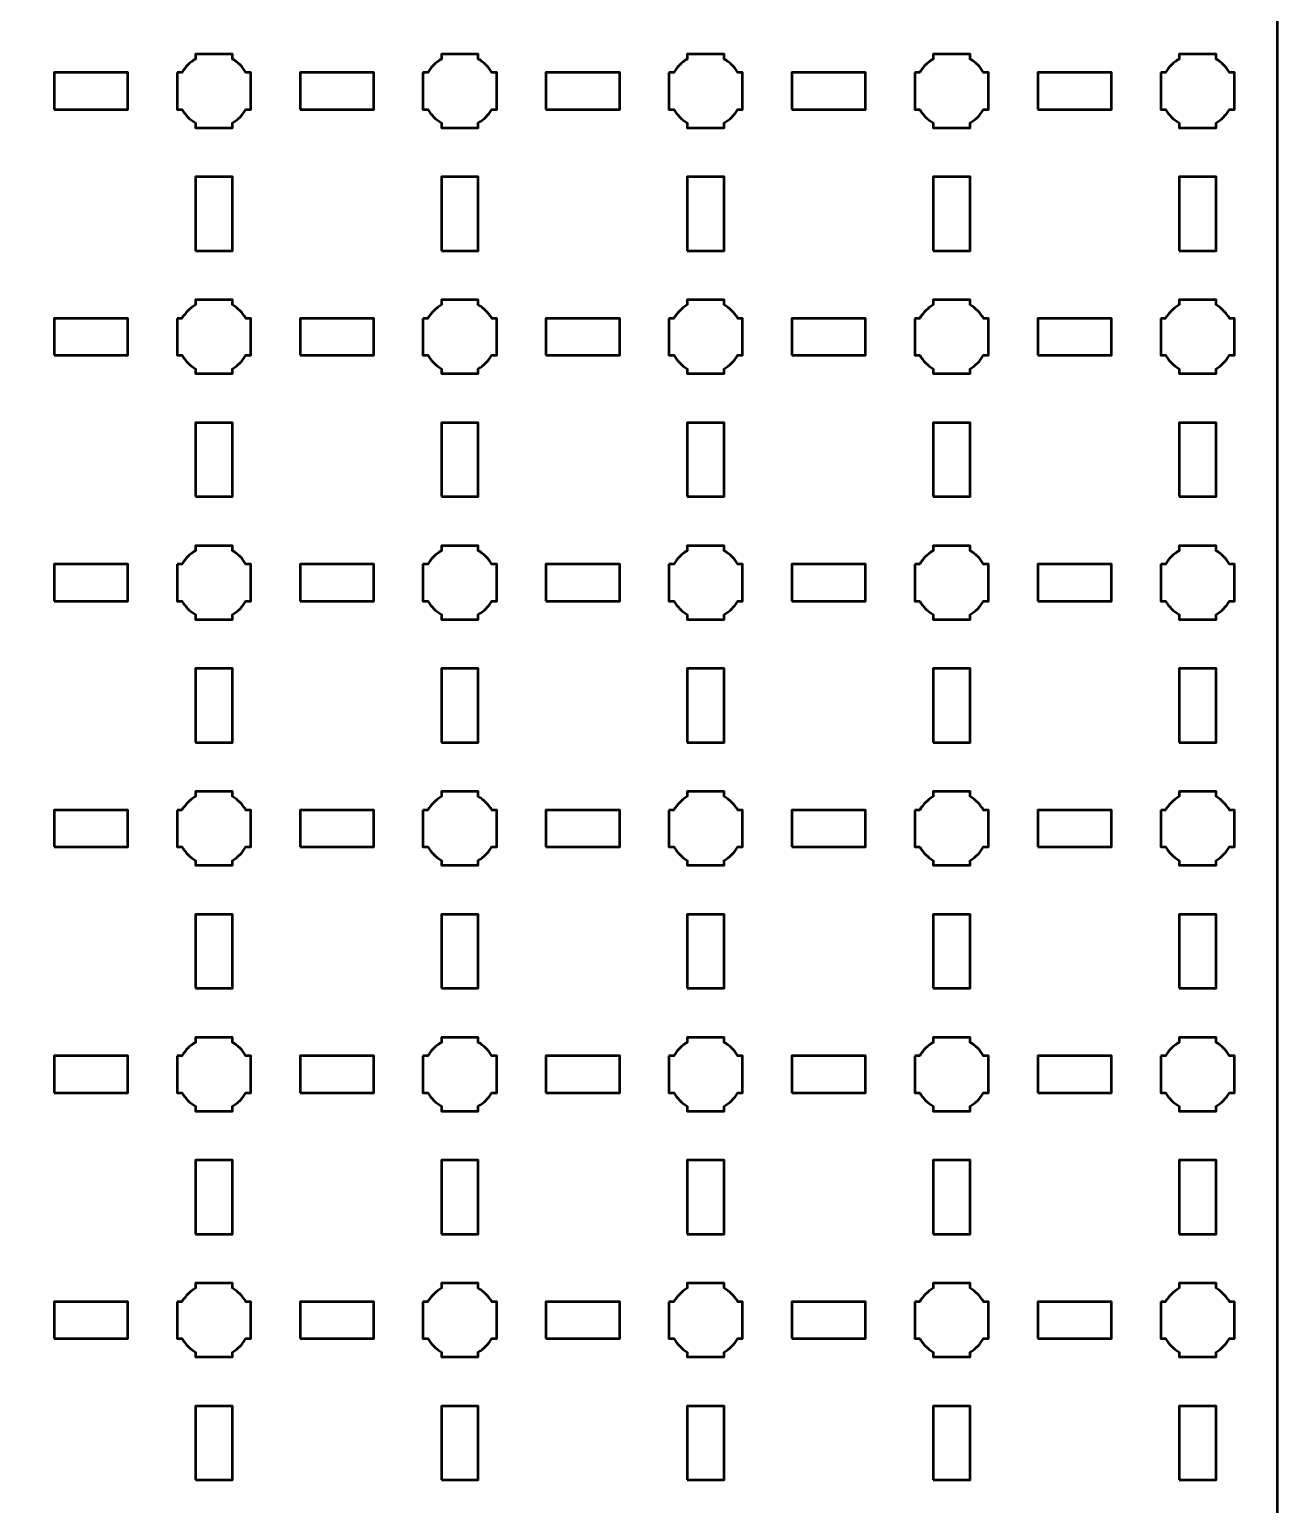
# Model space of a CAD drawing. Header units: centimetres. Extents: x -30.1 to 9.2, y -39.5 to 9.8.
# Drawn here: x -1 to 9.15, y -14.35 to -2.35 of the extents above; entities that cross this region are included whole.
import ezdxf

# ---------------------------------------------------------------- set-up
doc = ezdxf.new("R2010")
doc.units = ezdxf.units.CM
doc.header["$MEASUREMENT"] = 0
doc.layers.add('Layer 1', color=7, linetype='Continuous')

msp = doc.modelspace()

# ---------------------------------------------------------------- linework, layer by layer
at = {"layer": 'Layer 1', "color": 250, "lineweight": 53}
for points in [[(-0.8, -3), (-0.2, -3), (-0.2, -2.7), (-0.8, -2.7), (-0.8, -3)], [(1.2, -3), (1.8, -3), (1.8, -2.7), (1.2, -2.7), (1.2, -3)], [(3.2, -3), (3.8, -3), (3.8, -2.7), (3.2, -2.7), (3.2, -3)], [(5.2, -3), (5.8, -3), (5.8, -2.7), (5.2, -2.7), (5.2, -3)], [(7.2, -3), (7.8, -3), (7.8, -2.7), (7.2, -2.7), (7.2, -3)], [(0.35, -4.15), (0.65, -4.15), (0.65, -3.55), (0.35, -3.55), (0.35, -4.15)], [(2.35, -4.15), (2.65, -4.15), (2.65, -3.55), (2.35, -3.55), (2.35, -4.15)], [(4.35, -4.15), (4.65, -4.15), (4.65, -3.55), (4.35, -3.55), (4.35, -4.15)], [(6.35, -4.15), (6.65, -4.15), (6.65, -3.55), (6.35, -3.55), (6.35, -4.15)], [(8.35, -4.15), (8.65, -4.15), (8.65, -3.55), (8.35, -3.55), (8.35, -4.15)], [(-0.8, -5), (-0.2, -5), (-0.2, -4.7), (-0.8, -4.7), (-0.8, -5)], [(1.2, -5), (1.8, -5), (1.8, -4.7), (1.2, -4.7), (1.2, -5)], [(3.2, -5), (3.8, -5), (3.8, -4.7), (3.2, -4.7), (3.2, -5)], [(5.2, -5), (5.8, -5), (5.8, -4.7), (5.2, -4.7), (5.2, -5)], [(7.2, -5), (7.8, -5), (7.8, -4.7), (7.2, -4.7), (7.2, -5)], [(0.35, -6.15), (0.65, -6.15), (0.65, -5.55), (0.35, -5.55), (0.35, -6.15)], [(2.35, -6.15), (2.65, -6.15), (2.65, -5.55), (2.35, -5.55), (2.35, -6.15)], [(4.35, -6.15), (4.65, -6.15), (4.65, -5.55), (4.35, -5.55), (4.35, -6.15)], [(6.35, -6.15), (6.65, -6.15), (6.65, -5.55), (6.35, -5.55), (6.35, -6.15)], [(8.35, -6.15), (8.65, -6.15), (8.65, -5.55), (8.35, -5.55), (8.35, -6.15)], [(-0.8, -7), (-0.2, -7), (-0.2, -6.7), (-0.8, -6.7), (-0.8, -7)], [(1.2, -7), (1.8, -7), (1.8, -6.7), (1.2, -6.7), (1.2, -7)], [(3.2, -7), (3.8, -7), (3.8, -6.7), (3.2, -6.7), (3.2, -7)], [(5.2, -7), (5.8, -7), (5.8, -6.7), (5.2, -6.7), (5.2, -7)], [(7.2, -7), (7.8, -7), (7.8, -6.7), (7.2, -6.7), (7.2, -7)], [(0.35, -8.15), (0.65, -8.15), (0.65, -7.55), (0.35, -7.55), (0.35, -8.15)], [(2.35, -8.15), (2.65, -8.15), (2.65, -7.55), (2.35, -7.55), (2.35, -8.15)], [(4.35, -8.15), (4.65, -8.15), (4.65, -7.55), (4.35, -7.55), (4.35, -8.15)], [(6.35, -8.15), (6.65, -8.15), (6.65, -7.55), (6.35, -7.55), (6.35, -8.15)], [(8.35, -8.15), (8.65, -8.15), (8.65, -7.55), (8.35, -7.55), (8.35, -8.15)], [(-0.8, -9), (-0.2, -9), (-0.2, -8.7), (-0.8, -8.7), (-0.8, -9)], [(1.2, -9), (1.8, -9), (1.8, -8.7), (1.2, -8.7), (1.2, -9)], [(3.2, -9), (3.8, -9), (3.8, -8.7), (3.2, -8.7), (3.2, -9)], [(5.2, -9), (5.8, -9), (5.8, -8.7), (5.2, -8.7), (5.2, -9)], [(7.2, -9), (7.8, -9), (7.8, -8.7), (7.2, -8.7), (7.2, -9)], [(0.35, -10.15), (0.65, -10.15), (0.65, -9.55), (0.35, -9.55), (0.35, -10.15)], [(2.35, -10.15), (2.65, -10.15), (2.65, -9.55), (2.35, -9.55), (2.35, -10.15)], [(4.35, -10.15), (4.65, -10.15), (4.65, -9.55), (4.35, -9.55), (4.35, -10.15)], [(6.35, -10.15), (6.65, -10.15), (6.65, -9.55), (6.35, -9.55), (6.35, -10.15)], [(8.35, -10.15), (8.65, -10.15), (8.65, -9.55), (8.35, -9.55), (8.35, -10.15)], [(-0.8, -11), (-0.2, -11), (-0.2, -10.7), (-0.8, -10.7), (-0.8, -11)], [(1.2, -11), (1.8, -11), (1.8, -10.7), (1.2, -10.7), (1.2, -11)], [(3.2, -11), (3.8, -11), (3.8, -10.7), (3.2, -10.7), (3.2, -11)], [(5.2, -11), (5.8, -11), (5.8, -10.7), (5.2, -10.7), (5.2, -11)], [(7.2, -11), (7.8, -11), (7.8, -10.7), (7.2, -10.7), (7.2, -11)], [(0.35, -12.15), (0.65, -12.15), (0.65, -11.55), (0.35, -11.55), (0.35, -12.15)], [(2.35, -12.15), (2.65, -12.15), (2.65, -11.55), (2.35, -11.55), (2.35, -12.15)], [(4.35, -12.15), (4.65, -12.15), (4.65, -11.55), (4.35, -11.55), (4.35, -12.15)], [(6.35, -12.15), (6.65, -12.15), (6.65, -11.55), (6.35, -11.55), (6.35, -12.15)], [(8.35, -12.15), (8.65, -12.15), (8.65, -11.55), (8.35, -11.55), (8.35, -12.15)], [(-0.8, -13), (-0.2, -13), (-0.2, -12.7), (-0.8, -12.7), (-0.8, -13)], [(1.2, -13), (1.8, -13), (1.8, -12.7), (1.2, -12.7), (1.2, -13)], [(3.2, -13), (3.8, -13), (3.8, -12.7), (3.2, -12.7), (3.2, -13)], [(5.2, -13), (5.8, -13), (5.8, -12.7), (5.2, -12.7), (5.2, -13)], [(7.2, -13), (7.8, -13), (7.8, -12.7), (7.2, -12.7), (7.2, -13)], [(0.35, -14.15), (0.65, -14.15), (0.65, -13.55), (0.35, -13.55), (0.35, -14.15)], [(2.35, -14.15), (2.65, -14.15), (2.65, -13.55), (2.35, -13.55), (2.35, -14.15)], [(4.35, -14.15), (4.65, -14.15), (4.65, -13.55), (4.35, -13.55), (4.35, -14.15)], [(6.35, -14.15), (6.65, -14.15), (6.65, -13.55), (6.35, -13.55), (6.35, -14.15)], [(8.35, -14.15), (8.65, -14.15), (8.65, -13.55), (8.35, -13.55), (8.35, -14.15)]]:
    msp.add_lwpolyline(points, close=True, dxfattribs=at)
msp.add_open_spline([(-30.15, -39), (-30.15, -39), (-30.15, 9.3), (-30.15, 9.3), (-30.15, 9.3), (-30.15, 9.57609), (-29.92609, 9.8), (-29.65, 9.8), (-29.65, 9.8), (-29.65, 9.8), (8.65, 9.8), (8.65, 9.8), (8.65, 9.8), (8.92609, 9.8), (9.15, 9.57609), (9.15, 9.3), (9.15, 9.3), (9.15, 9.3), (9.15, -39), (9.15, -39), (9.15, -39), (9.15, -39.27609), (8.92609, -39.5), (8.65, -39.5), (8.65, -39.5), (8.65, -39.5), (-29.65, -39.5), (-29.65, -39.5), (-29.65, -39.5), (-29.92609, -39.5), (-30.15, -39.27609), (-30.15, -39)], degree=3, knots=[0, 0, 0, 0, 0.125, 0.125, 0.125, 0.125, 0.25, 0.25, 0.25, 0.25, 0.375, 0.375, 0.375, 0.375, 0.5, 0.5, 0.5, 0.5, 0.625, 0.625, 0.625, 0.625, 0.75, 0.75, 0.75, 0.75, 0.875, 0.875, 0.875, 0.875, 1, 1, 1, 1], dxfattribs=at)
at = {"layer": 'Layer 1', "lineweight": 53}
for points in [[(0.2, -2.7), (0.2, -2.7), (0.24015, -2.7), (0.24015, -2.7), (0.24015, -2.7), (0.2665, -2.65447), (0.30447, -2.6165), (0.35, -2.59015), (0.35, -2.59015), (0.35, -2.59015), (0.35, -2.55), (0.35, -2.55), (0.35, -2.55), (0.35, -2.55), (0.5, -2.55), (0.5, -2.55), (0.5, -2.55), (0.5, -2.55), (0.65, -2.55), (0.65, -2.55), (0.65, -2.55), (0.65, -2.55), (0.65, -2.59015), (0.65, -2.59015), (0.65, -2.59015), (0.69553, -2.6165), (0.7335, -2.65447), (0.75985, -2.7), (0.75985, -2.7), (0.75985, -2.7), (0.8, -2.7), (0.8, -2.7), (0.8, -2.7), (0.8, -2.7), (0.8, -2.85), (0.8, -2.85), (0.8, -2.85), (0.8, -2.85), (0.8, -3), (0.8, -3), (0.8, -3), (0.8, -3), (0.75985, -3), (0.75985, -3), (0.75985, -3), (0.7335, -3.04553), (0.69553, -3.0835), (0.65, -3.10985), (0.65, -3.10985), (0.65, -3.10985), (0.65, -3.15), (0.65, -3.15), (0.65, -3.15), (0.65, -3.15), (0.5, -3.15), (0.5, -3.15), (0.5, -3.15), (0.5, -3.15), (0.35, -3.15), (0.35, -3.15), (0.35, -3.15), (0.35, -3.15), (0.35, -3.10985), (0.35, -3.10985), (0.35, -3.10985), (0.30447, -3.0835), (0.2665, -3.04553), (0.24015, -3), (0.24015, -3), (0.24015, -3), (0.2, -3), (0.2, -3), (0.2, -3), (0.2, -3), (0.2, -2.85), (0.2, -2.85), (0.2, -2.85), (0.2, -2.85), (0.2, -2.7), (0.2, -2.7)], [(2.2, -2.7), (2.2, -2.7), (2.24015, -2.7), (2.24015, -2.7), (2.24015, -2.7), (2.2665, -2.65447), (2.30447, -2.6165), (2.35, -2.59015), (2.35, -2.59015), (2.35, -2.59015), (2.35, -2.55), (2.35, -2.55), (2.35, -2.55), (2.35, -2.55), (2.5, -2.55), (2.5, -2.55), (2.5, -2.55), (2.5, -2.55), (2.65, -2.55), (2.65, -2.55), (2.65, -2.55), (2.65, -2.55), (2.65, -2.59015), (2.65, -2.59015), (2.65, -2.59015), (2.69553, -2.6165), (2.7335, -2.65447), (2.75985, -2.7), (2.75985, -2.7), (2.75985, -2.7), (2.8, -2.7), (2.8, -2.7), (2.8, -2.7), (2.8, -2.7), (2.8, -2.85), (2.8, -2.85), (2.8, -2.85), (2.8, -2.85), (2.8, -3), (2.8, -3), (2.8, -3), (2.8, -3), (2.75985, -3), (2.75985, -3), (2.75985, -3), (2.7335, -3.04553), (2.69553, -3.0835), (2.65, -3.10985), (2.65, -3.10985), (2.65, -3.10985), (2.65, -3.15), (2.65, -3.15), (2.65, -3.15), (2.65, -3.15), (2.5, -3.15), (2.5, -3.15), (2.5, -3.15), (2.5, -3.15), (2.35, -3.15), (2.35, -3.15), (2.35, -3.15), (2.35, -3.15), (2.35, -3.10985), (2.35, -3.10985), (2.35, -3.10985), (2.30447, -3.0835), (2.2665, -3.04553), (2.24015, -3), (2.24015, -3), (2.24015, -3), (2.2, -3), (2.2, -3), (2.2, -3), (2.2, -3), (2.2, -2.85), (2.2, -2.85), (2.2, -2.85), (2.2, -2.85), (2.2, -2.7), (2.2, -2.7)], [(4.2, -2.7), (4.2, -2.7), (4.24015, -2.7), (4.24015, -2.7), (4.24015, -2.7), (4.2665, -2.65447), (4.30447, -2.6165), (4.35, -2.59015), (4.35, -2.59015), (4.35, -2.59015), (4.35, -2.55), (4.35, -2.55), (4.35, -2.55), (4.35, -2.55), (4.5, -2.55), (4.5, -2.55), (4.5, -2.55), (4.5, -2.55), (4.65, -2.55), (4.65, -2.55), (4.65, -2.55), (4.65, -2.55), (4.65, -2.59015), (4.65, -2.59015), (4.65, -2.59015), (4.69553, -2.6165), (4.7335, -2.65447), (4.75985, -2.7), (4.75985, -2.7), (4.75985, -2.7), (4.8, -2.7), (4.8, -2.7), (4.8, -2.7), (4.8, -2.7), (4.8, -2.85), (4.8, -2.85), (4.8, -2.85), (4.8, -2.85), (4.8, -3), (4.8, -3), (4.8, -3), (4.8, -3), (4.75985, -3), (4.75985, -3), (4.75985, -3), (4.7335, -3.04553), (4.69553, -3.0835), (4.65, -3.10985), (4.65, -3.10985), (4.65, -3.10985), (4.65, -3.15), (4.65, -3.15), (4.65, -3.15), (4.65, -3.15), (4.5, -3.15), (4.5, -3.15), (4.5, -3.15), (4.5, -3.15), (4.35, -3.15), (4.35, -3.15), (4.35, -3.15), (4.35, -3.15), (4.35, -3.10985), (4.35, -3.10985), (4.35, -3.10985), (4.30447, -3.0835), (4.2665, -3.04553), (4.24015, -3), (4.24015, -3), (4.24015, -3), (4.2, -3), (4.2, -3), (4.2, -3), (4.2, -3), (4.2, -2.85), (4.2, -2.85), (4.2, -2.85), (4.2, -2.85), (4.2, -2.7), (4.2, -2.7)], [(6.2, -2.7), (6.2, -2.7), (6.24015, -2.7), (6.24015, -2.7), (6.24015, -2.7), (6.2665, -2.65447), (6.30447, -2.6165), (6.35, -2.59015), (6.35, -2.59015), (6.35, -2.59015), (6.35, -2.55), (6.35, -2.55), (6.35, -2.55), (6.35, -2.55), (6.5, -2.55), (6.5, -2.55), (6.5, -2.55), (6.5, -2.55), (6.65, -2.55), (6.65, -2.55), (6.65, -2.55), (6.65, -2.55), (6.65, -2.59015), (6.65, -2.59015), (6.65, -2.59015), (6.69553, -2.6165), (6.7335, -2.65447), (6.75985, -2.7), (6.75985, -2.7), (6.75985, -2.7), (6.8, -2.7), (6.8, -2.7), (6.8, -2.7), (6.8, -2.7), (6.8, -2.85), (6.8, -2.85), (6.8, -2.85), (6.8, -2.85), (6.8, -3), (6.8, -3), (6.8, -3), (6.8, -3), (6.75985, -3), (6.75985, -3), (6.75985, -3), (6.7335, -3.04553), (6.69553, -3.0835), (6.65, -3.10985), (6.65, -3.10985), (6.65, -3.10985), (6.65, -3.15), (6.65, -3.15), (6.65, -3.15), (6.65, -3.15), (6.5, -3.15), (6.5, -3.15), (6.5, -3.15), (6.5, -3.15), (6.35, -3.15), (6.35, -3.15), (6.35, -3.15), (6.35, -3.15), (6.35, -3.10985), (6.35, -3.10985), (6.35, -3.10985), (6.30447, -3.0835), (6.2665, -3.04553), (6.24015, -3), (6.24015, -3), (6.24015, -3), (6.2, -3), (6.2, -3), (6.2, -3), (6.2, -3), (6.2, -2.85), (6.2, -2.85), (6.2, -2.85), (6.2, -2.85), (6.2, -2.7), (6.2, -2.7)], [(8.2, -2.7), (8.2, -2.7), (8.24015, -2.7), (8.24015, -2.7), (8.24015, -2.7), (8.2665, -2.65447), (8.30447, -2.6165), (8.35, -2.59015), (8.35, -2.59015), (8.35, -2.59015), (8.35, -2.55), (8.35, -2.55), (8.35, -2.55), (8.35, -2.55), (8.5, -2.55), (8.5, -2.55), (8.5, -2.55), (8.5, -2.55), (8.65, -2.55), (8.65, -2.55), (8.65, -2.55), (8.65, -2.55), (8.65, -2.59015), (8.65, -2.59015), (8.65, -2.59015), (8.69553, -2.6165), (8.7335, -2.65447), (8.75985, -2.7), (8.75985, -2.7), (8.75985, -2.7), (8.8, -2.7), (8.8, -2.7), (8.8, -2.7), (8.8, -2.7), (8.8, -2.85), (8.8, -2.85), (8.8, -2.85), (8.8, -2.85), (8.8, -3), (8.8, -3), (8.8, -3), (8.8, -3), (8.75985, -3), (8.75985, -3), (8.75985, -3), (8.7335, -3.04553), (8.69553, -3.0835), (8.65, -3.10985), (8.65, -3.10985), (8.65, -3.10985), (8.65, -3.15), (8.65, -3.15), (8.65, -3.15), (8.65, -3.15), (8.5, -3.15), (8.5, -3.15), (8.5, -3.15), (8.5, -3.15), (8.35, -3.15), (8.35, -3.15), (8.35, -3.15), (8.35, -3.15), (8.35, -3.10985), (8.35, -3.10985), (8.35, -3.10985), (8.30447, -3.0835), (8.2665, -3.04553), (8.24015, -3), (8.24015, -3), (8.24015, -3), (8.2, -3), (8.2, -3), (8.2, -3), (8.2, -3), (8.2, -2.85), (8.2, -2.85), (8.2, -2.85), (8.2, -2.85), (8.2, -2.7), (8.2, -2.7)], [(0.2, -4.7), (0.2, -4.7), (0.24015, -4.7), (0.24015, -4.7), (0.24015, -4.7), (0.2665, -4.65447), (0.30447, -4.6165), (0.35, -4.59015), (0.35, -4.59015), (0.35, -4.59015), (0.35, -4.55), (0.35, -4.55), (0.35, -4.55), (0.35, -4.55), (0.5, -4.55), (0.5, -4.55), (0.5, -4.55), (0.5, -4.55), (0.65, -4.55), (0.65, -4.55), (0.65, -4.55), (0.65, -4.55), (0.65, -4.59015), (0.65, -4.59015), (0.65, -4.59015), (0.69553, -4.6165), (0.7335, -4.65447), (0.75985, -4.7), (0.75985, -4.7), (0.75985, -4.7), (0.8, -4.7), (0.8, -4.7), (0.8, -4.7), (0.8, -4.7), (0.8, -4.85), (0.8, -4.85), (0.8, -4.85), (0.8, -4.85), (0.8, -5), (0.8, -5), (0.8, -5), (0.8, -5), (0.75985, -5), (0.75985, -5), (0.75985, -5), (0.7335, -5.04553), (0.69553, -5.0835), (0.65, -5.10985), (0.65, -5.10985), (0.65, -5.10985), (0.65, -5.15), (0.65, -5.15), (0.65, -5.15), (0.65, -5.15), (0.5, -5.15), (0.5, -5.15), (0.5, -5.15), (0.5, -5.15), (0.35, -5.15), (0.35, -5.15), (0.35, -5.15), (0.35, -5.15), (0.35, -5.10985), (0.35, -5.10985), (0.35, -5.10985), (0.30447, -5.0835), (0.2665, -5.04553), (0.24015, -5), (0.24015, -5), (0.24015, -5), (0.2, -5), (0.2, -5), (0.2, -5), (0.2, -5), (0.2, -4.85), (0.2, -4.85), (0.2, -4.85), (0.2, -4.85), (0.2, -4.7), (0.2, -4.7)], [(2.2, -4.7), (2.2, -4.7), (2.24015, -4.7), (2.24015, -4.7), (2.24015, -4.7), (2.2665, -4.65447), (2.30447, -4.6165), (2.35, -4.59015), (2.35, -4.59015), (2.35, -4.59015), (2.35, -4.55), (2.35, -4.55), (2.35, -4.55), (2.35, -4.55), (2.5, -4.55), (2.5, -4.55), (2.5, -4.55), (2.5, -4.55), (2.65, -4.55), (2.65, -4.55), (2.65, -4.55), (2.65, -4.55), (2.65, -4.59015), (2.65, -4.59015), (2.65, -4.59015), (2.69553, -4.6165), (2.7335, -4.65447), (2.75985, -4.7), (2.75985, -4.7), (2.75985, -4.7), (2.8, -4.7), (2.8, -4.7), (2.8, -4.7), (2.8, -4.7), (2.8, -4.85), (2.8, -4.85), (2.8, -4.85), (2.8, -4.85), (2.8, -5), (2.8, -5), (2.8, -5), (2.8, -5), (2.75985, -5), (2.75985, -5), (2.75985, -5), (2.7335, -5.04553), (2.69553, -5.0835), (2.65, -5.10985), (2.65, -5.10985), (2.65, -5.10985), (2.65, -5.15), (2.65, -5.15), (2.65, -5.15), (2.65, -5.15), (2.5, -5.15), (2.5, -5.15), (2.5, -5.15), (2.5, -5.15), (2.35, -5.15), (2.35, -5.15), (2.35, -5.15), (2.35, -5.15), (2.35, -5.10985), (2.35, -5.10985), (2.35, -5.10985), (2.30447, -5.0835), (2.2665, -5.04553), (2.24015, -5), (2.24015, -5), (2.24015, -5), (2.2, -5), (2.2, -5), (2.2, -5), (2.2, -5), (2.2, -4.85), (2.2, -4.85), (2.2, -4.85), (2.2, -4.85), (2.2, -4.7), (2.2, -4.7)], [(4.2, -4.7), (4.2, -4.7), (4.24015, -4.7), (4.24015, -4.7), (4.24015, -4.7), (4.2665, -4.65447), (4.30447, -4.6165), (4.35, -4.59015), (4.35, -4.59015), (4.35, -4.59015), (4.35, -4.55), (4.35, -4.55), (4.35, -4.55), (4.35, -4.55), (4.5, -4.55), (4.5, -4.55), (4.5, -4.55), (4.5, -4.55), (4.65, -4.55), (4.65, -4.55), (4.65, -4.55), (4.65, -4.55), (4.65, -4.59015), (4.65, -4.59015), (4.65, -4.59015), (4.69553, -4.6165), (4.7335, -4.65447), (4.75985, -4.7), (4.75985, -4.7), (4.75985, -4.7), (4.8, -4.7), (4.8, -4.7), (4.8, -4.7), (4.8, -4.7), (4.8, -4.85), (4.8, -4.85), (4.8, -4.85), (4.8, -4.85), (4.8, -5), (4.8, -5), (4.8, -5), (4.8, -5), (4.75985, -5), (4.75985, -5), (4.75985, -5), (4.7335, -5.04553), (4.69553, -5.0835), (4.65, -5.10985), (4.65, -5.10985), (4.65, -5.10985), (4.65, -5.15), (4.65, -5.15), (4.65, -5.15), (4.65, -5.15), (4.5, -5.15), (4.5, -5.15), (4.5, -5.15), (4.5, -5.15), (4.35, -5.15), (4.35, -5.15), (4.35, -5.15), (4.35, -5.15), (4.35, -5.10985), (4.35, -5.10985), (4.35, -5.10985), (4.30447, -5.0835), (4.2665, -5.04553), (4.24015, -5), (4.24015, -5), (4.24015, -5), (4.2, -5), (4.2, -5), (4.2, -5), (4.2, -5), (4.2, -4.85), (4.2, -4.85), (4.2, -4.85), (4.2, -4.85), (4.2, -4.7), (4.2, -4.7)], [(6.2, -4.7), (6.2, -4.7), (6.24015, -4.7), (6.24015, -4.7), (6.24015, -4.7), (6.2665, -4.65447), (6.30447, -4.6165), (6.35, -4.59015), (6.35, -4.59015), (6.35, -4.59015), (6.35, -4.55), (6.35, -4.55), (6.35, -4.55), (6.35, -4.55), (6.5, -4.55), (6.5, -4.55), (6.5, -4.55), (6.5, -4.55), (6.65, -4.55), (6.65, -4.55), (6.65, -4.55), (6.65, -4.55), (6.65, -4.59015), (6.65, -4.59015), (6.65, -4.59015), (6.69553, -4.6165), (6.7335, -4.65447), (6.75985, -4.7), (6.75985, -4.7), (6.75985, -4.7), (6.8, -4.7), (6.8, -4.7), (6.8, -4.7), (6.8, -4.7), (6.8, -4.85), (6.8, -4.85), (6.8, -4.85), (6.8, -4.85), (6.8, -5), (6.8, -5), (6.8, -5), (6.8, -5), (6.75985, -5), (6.75985, -5), (6.75985, -5), (6.7335, -5.04553), (6.69553, -5.0835), (6.65, -5.10985), (6.65, -5.10985), (6.65, -5.10985), (6.65, -5.15), (6.65, -5.15), (6.65, -5.15), (6.65, -5.15), (6.5, -5.15), (6.5, -5.15), (6.5, -5.15), (6.5, -5.15), (6.35, -5.15), (6.35, -5.15), (6.35, -5.15), (6.35, -5.15), (6.35, -5.10985), (6.35, -5.10985), (6.35, -5.10985), (6.30447, -5.0835), (6.2665, -5.04553), (6.24015, -5), (6.24015, -5), (6.24015, -5), (6.2, -5), (6.2, -5), (6.2, -5), (6.2, -5), (6.2, -4.85), (6.2, -4.85), (6.2, -4.85), (6.2, -4.85), (6.2, -4.7), (6.2, -4.7)], [(8.2, -4.7), (8.2, -4.7), (8.24015, -4.7), (8.24015, -4.7), (8.24015, -4.7), (8.2665, -4.65447), (8.30447, -4.6165), (8.35, -4.59015), (8.35, -4.59015), (8.35, -4.59015), (8.35, -4.55), (8.35, -4.55), (8.35, -4.55), (8.35, -4.55), (8.5, -4.55), (8.5, -4.55), (8.5, -4.55), (8.5, -4.55), (8.65, -4.55), (8.65, -4.55), (8.65, -4.55), (8.65, -4.55), (8.65, -4.59015), (8.65, -4.59015), (8.65, -4.59015), (8.69553, -4.6165), (8.7335, -4.65447), (8.75985, -4.7), (8.75985, -4.7), (8.75985, -4.7), (8.8, -4.7), (8.8, -4.7), (8.8, -4.7), (8.8, -4.7), (8.8, -4.85), (8.8, -4.85), (8.8, -4.85), (8.8, -4.85), (8.8, -5), (8.8, -5), (8.8, -5), (8.8, -5), (8.75985, -5), (8.75985, -5), (8.75985, -5), (8.7335, -5.04553), (8.69553, -5.0835), (8.65, -5.10985), (8.65, -5.10985), (8.65, -5.10985), (8.65, -5.15), (8.65, -5.15), (8.65, -5.15), (8.65, -5.15), (8.5, -5.15), (8.5, -5.15), (8.5, -5.15), (8.5, -5.15), (8.35, -5.15), (8.35, -5.15), (8.35, -5.15), (8.35, -5.15), (8.35, -5.10985), (8.35, -5.10985), (8.35, -5.10985), (8.30447, -5.0835), (8.2665, -5.04553), (8.24015, -5), (8.24015, -5), (8.24015, -5), (8.2, -5), (8.2, -5), (8.2, -5), (8.2, -5), (8.2, -4.85), (8.2, -4.85), (8.2, -4.85), (8.2, -4.85), (8.2, -4.7), (8.2, -4.7)], [(0.2, -6.7), (0.2, -6.7), (0.24015, -6.7), (0.24015, -6.7), (0.24015, -6.7), (0.2665, -6.65447), (0.30447, -6.6165), (0.35, -6.59015), (0.35, -6.59015), (0.35, -6.59015), (0.35, -6.55), (0.35, -6.55), (0.35, -6.55), (0.35, -6.55), (0.5, -6.55), (0.5, -6.55), (0.5, -6.55), (0.5, -6.55), (0.65, -6.55), (0.65, -6.55), (0.65, -6.55), (0.65, -6.55), (0.65, -6.59015), (0.65, -6.59015), (0.65, -6.59015), (0.69553, -6.6165), (0.7335, -6.65447), (0.75985, -6.7), (0.75985, -6.7), (0.75985, -6.7), (0.8, -6.7), (0.8, -6.7), (0.8, -6.7), (0.8, -6.7), (0.8, -6.85), (0.8, -6.85), (0.8, -6.85), (0.8, -6.85), (0.8, -7), (0.8, -7), (0.8, -7), (0.8, -7), (0.75985, -7), (0.75985, -7), (0.75985, -7), (0.7335, -7.04553), (0.69553, -7.0835), (0.65, -7.10985), (0.65, -7.10985), (0.65, -7.10985), (0.65, -7.15), (0.65, -7.15), (0.65, -7.15), (0.65, -7.15), (0.5, -7.15), (0.5, -7.15), (0.5, -7.15), (0.5, -7.15), (0.35, -7.15), (0.35, -7.15), (0.35, -7.15), (0.35, -7.15), (0.35, -7.10985), (0.35, -7.10985), (0.35, -7.10985), (0.30447, -7.0835), (0.2665, -7.04553), (0.24015, -7), (0.24015, -7), (0.24015, -7), (0.2, -7), (0.2, -7), (0.2, -7), (0.2, -7), (0.2, -6.85), (0.2, -6.85), (0.2, -6.85), (0.2, -6.85), (0.2, -6.7), (0.2, -6.7)], [(2.2, -6.7), (2.2, -6.7), (2.24015, -6.7), (2.24015, -6.7), (2.24015, -6.7), (2.2665, -6.65447), (2.30447, -6.6165), (2.35, -6.59015), (2.35, -6.59015), (2.35, -6.59015), (2.35, -6.55), (2.35, -6.55), (2.35, -6.55), (2.35, -6.55), (2.5, -6.55), (2.5, -6.55), (2.5, -6.55), (2.5, -6.55), (2.65, -6.55), (2.65, -6.55), (2.65, -6.55), (2.65, -6.55), (2.65, -6.59015), (2.65, -6.59015), (2.65, -6.59015), (2.69553, -6.6165), (2.7335, -6.65447), (2.75985, -6.7), (2.75985, -6.7), (2.75985, -6.7), (2.8, -6.7), (2.8, -6.7), (2.8, -6.7), (2.8, -6.7), (2.8, -6.85), (2.8, -6.85), (2.8, -6.85), (2.8, -6.85), (2.8, -7), (2.8, -7), (2.8, -7), (2.8, -7), (2.75985, -7), (2.75985, -7), (2.75985, -7), (2.7335, -7.04553), (2.69553, -7.0835), (2.65, -7.10985), (2.65, -7.10985), (2.65, -7.10985), (2.65, -7.15), (2.65, -7.15), (2.65, -7.15), (2.65, -7.15), (2.5, -7.15), (2.5, -7.15), (2.5, -7.15), (2.5, -7.15), (2.35, -7.15), (2.35, -7.15), (2.35, -7.15), (2.35, -7.15), (2.35, -7.10985), (2.35, -7.10985), (2.35, -7.10985), (2.30447, -7.0835), (2.2665, -7.04553), (2.24015, -7), (2.24015, -7), (2.24015, -7), (2.2, -7), (2.2, -7), (2.2, -7), (2.2, -7), (2.2, -6.85), (2.2, -6.85), (2.2, -6.85), (2.2, -6.85), (2.2, -6.7), (2.2, -6.7)], [(4.2, -6.7), (4.2, -6.7), (4.24015, -6.7), (4.24015, -6.7), (4.24015, -6.7), (4.2665, -6.65447), (4.30447, -6.6165), (4.35, -6.59015), (4.35, -6.59015), (4.35, -6.59015), (4.35, -6.55), (4.35, -6.55), (4.35, -6.55), (4.35, -6.55), (4.5, -6.55), (4.5, -6.55), (4.5, -6.55), (4.5, -6.55), (4.65, -6.55), (4.65, -6.55), (4.65, -6.55), (4.65, -6.55), (4.65, -6.59015), (4.65, -6.59015), (4.65, -6.59015), (4.69553, -6.6165), (4.7335, -6.65447), (4.75985, -6.7), (4.75985, -6.7), (4.75985, -6.7), (4.8, -6.7), (4.8, -6.7), (4.8, -6.7), (4.8, -6.7), (4.8, -6.85), (4.8, -6.85), (4.8, -6.85), (4.8, -6.85), (4.8, -7), (4.8, -7), (4.8, -7), (4.8, -7), (4.75985, -7), (4.75985, -7), (4.75985, -7), (4.7335, -7.04553), (4.69553, -7.0835), (4.65, -7.10985), (4.65, -7.10985), (4.65, -7.10985), (4.65, -7.15), (4.65, -7.15), (4.65, -7.15), (4.65, -7.15), (4.5, -7.15), (4.5, -7.15), (4.5, -7.15), (4.5, -7.15), (4.35, -7.15), (4.35, -7.15), (4.35, -7.15), (4.35, -7.15), (4.35, -7.10985), (4.35, -7.10985), (4.35, -7.10985), (4.30447, -7.0835), (4.2665, -7.04553), (4.24015, -7), (4.24015, -7), (4.24015, -7), (4.2, -7), (4.2, -7), (4.2, -7), (4.2, -7), (4.2, -6.85), (4.2, -6.85), (4.2, -6.85), (4.2, -6.85), (4.2, -6.7), (4.2, -6.7)], [(6.2, -6.7), (6.2, -6.7), (6.24015, -6.7), (6.24015, -6.7), (6.24015, -6.7), (6.2665, -6.65447), (6.30447, -6.6165), (6.35, -6.59015), (6.35, -6.59015), (6.35, -6.59015), (6.35, -6.55), (6.35, -6.55), (6.35, -6.55), (6.35, -6.55), (6.5, -6.55), (6.5, -6.55), (6.5, -6.55), (6.5, -6.55), (6.65, -6.55), (6.65, -6.55), (6.65, -6.55), (6.65, -6.55), (6.65, -6.59015), (6.65, -6.59015), (6.65, -6.59015), (6.69553, -6.6165), (6.7335, -6.65447), (6.75985, -6.7), (6.75985, -6.7), (6.75985, -6.7), (6.8, -6.7), (6.8, -6.7), (6.8, -6.7), (6.8, -6.7), (6.8, -6.85), (6.8, -6.85), (6.8, -6.85), (6.8, -6.85), (6.8, -7), (6.8, -7), (6.8, -7), (6.8, -7), (6.75985, -7), (6.75985, -7), (6.75985, -7), (6.7335, -7.04553), (6.69553, -7.0835), (6.65, -7.10985), (6.65, -7.10985), (6.65, -7.10985), (6.65, -7.15), (6.65, -7.15), (6.65, -7.15), (6.65, -7.15), (6.5, -7.15), (6.5, -7.15), (6.5, -7.15), (6.5, -7.15), (6.35, -7.15), (6.35, -7.15), (6.35, -7.15), (6.35, -7.15), (6.35, -7.10985), (6.35, -7.10985), (6.35, -7.10985), (6.30447, -7.0835), (6.2665, -7.04553), (6.24015, -7), (6.24015, -7), (6.24015, -7), (6.2, -7), (6.2, -7), (6.2, -7), (6.2, -7), (6.2, -6.85), (6.2, -6.85), (6.2, -6.85), (6.2, -6.85), (6.2, -6.7), (6.2, -6.7)], [(8.2, -6.7), (8.2, -6.7), (8.24015, -6.7), (8.24015, -6.7), (8.24015, -6.7), (8.2665, -6.65447), (8.30447, -6.6165), (8.35, -6.59015), (8.35, -6.59015), (8.35, -6.59015), (8.35, -6.55), (8.35, -6.55), (8.35, -6.55), (8.35, -6.55), (8.5, -6.55), (8.5, -6.55), (8.5, -6.55), (8.5, -6.55), (8.65, -6.55), (8.65, -6.55), (8.65, -6.55), (8.65, -6.55), (8.65, -6.59015), (8.65, -6.59015), (8.65, -6.59015), (8.69553, -6.6165), (8.7335, -6.65447), (8.75985, -6.7), (8.75985, -6.7), (8.75985, -6.7), (8.8, -6.7), (8.8, -6.7), (8.8, -6.7), (8.8, -6.7), (8.8, -6.85), (8.8, -6.85), (8.8, -6.85), (8.8, -6.85), (8.8, -7), (8.8, -7), (8.8, -7), (8.8, -7), (8.75985, -7), (8.75985, -7), (8.75985, -7), (8.7335, -7.04553), (8.69553, -7.0835), (8.65, -7.10985), (8.65, -7.10985), (8.65, -7.10985), (8.65, -7.15), (8.65, -7.15), (8.65, -7.15), (8.65, -7.15), (8.5, -7.15), (8.5, -7.15), (8.5, -7.15), (8.5, -7.15), (8.35, -7.15), (8.35, -7.15), (8.35, -7.15), (8.35, -7.15), (8.35, -7.10985), (8.35, -7.10985), (8.35, -7.10985), (8.30447, -7.0835), (8.2665, -7.04553), (8.24015, -7), (8.24015, -7), (8.24015, -7), (8.2, -7), (8.2, -7), (8.2, -7), (8.2, -7), (8.2, -6.85), (8.2, -6.85), (8.2, -6.85), (8.2, -6.85), (8.2, -6.7), (8.2, -6.7)], [(0.2, -8.7), (0.2, -8.7), (0.24015, -8.7), (0.24015, -8.7), (0.24015, -8.7), (0.2665, -8.65447), (0.30447, -8.6165), (0.35, -8.59015), (0.35, -8.59015), (0.35, -8.59015), (0.35, -8.55), (0.35, -8.55), (0.35, -8.55), (0.35, -8.55), (0.5, -8.55), (0.5, -8.55), (0.5, -8.55), (0.5, -8.55), (0.65, -8.55), (0.65, -8.55), (0.65, -8.55), (0.65, -8.55), (0.65, -8.59015), (0.65, -8.59015), (0.65, -8.59015), (0.69553, -8.6165), (0.7335, -8.65447), (0.75985, -8.7), (0.75985, -8.7), (0.75985, -8.7), (0.8, -8.7), (0.8, -8.7), (0.8, -8.7), (0.8, -8.7), (0.8, -8.85), (0.8, -8.85), (0.8, -8.85), (0.8, -8.85), (0.8, -9), (0.8, -9), (0.8, -9), (0.8, -9), (0.75985, -9), (0.75985, -9), (0.75985, -9), (0.7335, -9.04553), (0.69553, -9.0835), (0.65, -9.10985), (0.65, -9.10985), (0.65, -9.10985), (0.65, -9.15), (0.65, -9.15), (0.65, -9.15), (0.65, -9.15), (0.5, -9.15), (0.5, -9.15), (0.5, -9.15), (0.5, -9.15), (0.35, -9.15), (0.35, -9.15), (0.35, -9.15), (0.35, -9.15), (0.35, -9.10985), (0.35, -9.10985), (0.35, -9.10985), (0.30447, -9.0835), (0.2665, -9.04553), (0.24015, -9), (0.24015, -9), (0.24015, -9), (0.2, -9), (0.2, -9), (0.2, -9), (0.2, -9), (0.2, -8.85), (0.2, -8.85), (0.2, -8.85), (0.2, -8.85), (0.2, -8.7), (0.2, -8.7)], [(2.2, -8.7), (2.2, -8.7), (2.24015, -8.7), (2.24015, -8.7), (2.24015, -8.7), (2.2665, -8.65447), (2.30447, -8.6165), (2.35, -8.59015), (2.35, -8.59015), (2.35, -8.59015), (2.35, -8.55), (2.35, -8.55), (2.35, -8.55), (2.35, -8.55), (2.5, -8.55), (2.5, -8.55), (2.5, -8.55), (2.5, -8.55), (2.65, -8.55), (2.65, -8.55), (2.65, -8.55), (2.65, -8.55), (2.65, -8.59015), (2.65, -8.59015), (2.65, -8.59015), (2.69553, -8.6165), (2.7335, -8.65447), (2.75985, -8.7), (2.75985, -8.7), (2.75985, -8.7), (2.8, -8.7), (2.8, -8.7), (2.8, -8.7), (2.8, -8.7), (2.8, -8.85), (2.8, -8.85), (2.8, -8.85), (2.8, -8.85), (2.8, -9), (2.8, -9), (2.8, -9), (2.8, -9), (2.75985, -9), (2.75985, -9), (2.75985, -9), (2.7335, -9.04553), (2.69553, -9.0835), (2.65, -9.10985), (2.65, -9.10985), (2.65, -9.10985), (2.65, -9.15), (2.65, -9.15), (2.65, -9.15), (2.65, -9.15), (2.5, -9.15), (2.5, -9.15), (2.5, -9.15), (2.5, -9.15), (2.35, -9.15), (2.35, -9.15), (2.35, -9.15), (2.35, -9.15), (2.35, -9.10985), (2.35, -9.10985), (2.35, -9.10985), (2.30447, -9.0835), (2.2665, -9.04553), (2.24015, -9), (2.24015, -9), (2.24015, -9), (2.2, -9), (2.2, -9), (2.2, -9), (2.2, -9), (2.2, -8.85), (2.2, -8.85), (2.2, -8.85), (2.2, -8.85), (2.2, -8.7), (2.2, -8.7)], [(4.2, -8.7), (4.2, -8.7), (4.24015, -8.7), (4.24015, -8.7), (4.24015, -8.7), (4.2665, -8.65447), (4.30447, -8.6165), (4.35, -8.59015), (4.35, -8.59015), (4.35, -8.59015), (4.35, -8.55), (4.35, -8.55), (4.35, -8.55), (4.35, -8.55), (4.5, -8.55), (4.5, -8.55), (4.5, -8.55), (4.5, -8.55), (4.65, -8.55), (4.65, -8.55), (4.65, -8.55), (4.65, -8.55), (4.65, -8.59015), (4.65, -8.59015), (4.65, -8.59015), (4.69553, -8.6165), (4.7335, -8.65447), (4.75985, -8.7), (4.75985, -8.7), (4.75985, -8.7), (4.8, -8.7), (4.8, -8.7), (4.8, -8.7), (4.8, -8.7), (4.8, -8.85), (4.8, -8.85), (4.8, -8.85), (4.8, -8.85), (4.8, -9), (4.8, -9), (4.8, -9), (4.8, -9), (4.75985, -9), (4.75985, -9), (4.75985, -9), (4.7335, -9.04553), (4.69553, -9.0835), (4.65, -9.10985), (4.65, -9.10985), (4.65, -9.10985), (4.65, -9.15), (4.65, -9.15), (4.65, -9.15), (4.65, -9.15), (4.5, -9.15), (4.5, -9.15), (4.5, -9.15), (4.5, -9.15), (4.35, -9.15), (4.35, -9.15), (4.35, -9.15), (4.35, -9.15), (4.35, -9.10985), (4.35, -9.10985), (4.35, -9.10985), (4.30447, -9.0835), (4.2665, -9.04553), (4.24015, -9), (4.24015, -9), (4.24015, -9), (4.2, -9), (4.2, -9), (4.2, -9), (4.2, -9), (4.2, -8.85), (4.2, -8.85), (4.2, -8.85), (4.2, -8.85), (4.2, -8.7), (4.2, -8.7)], [(6.2, -8.7), (6.2, -8.7), (6.24015, -8.7), (6.24015, -8.7), (6.24015, -8.7), (6.2665, -8.65447), (6.30447, -8.6165), (6.35, -8.59015), (6.35, -8.59015), (6.35, -8.59015), (6.35, -8.55), (6.35, -8.55), (6.35, -8.55), (6.35, -8.55), (6.5, -8.55), (6.5, -8.55), (6.5, -8.55), (6.5, -8.55), (6.65, -8.55), (6.65, -8.55), (6.65, -8.55), (6.65, -8.55), (6.65, -8.59015), (6.65, -8.59015), (6.65, -8.59015), (6.69553, -8.6165), (6.7335, -8.65447), (6.75985, -8.7), (6.75985, -8.7), (6.75985, -8.7), (6.8, -8.7), (6.8, -8.7), (6.8, -8.7), (6.8, -8.7), (6.8, -8.85), (6.8, -8.85), (6.8, -8.85), (6.8, -8.85), (6.8, -9), (6.8, -9), (6.8, -9), (6.8, -9), (6.75985, -9), (6.75985, -9), (6.75985, -9), (6.7335, -9.04553), (6.69553, -9.0835), (6.65, -9.10985), (6.65, -9.10985), (6.65, -9.10985), (6.65, -9.15), (6.65, -9.15), (6.65, -9.15), (6.65, -9.15), (6.5, -9.15), (6.5, -9.15), (6.5, -9.15), (6.5, -9.15), (6.35, -9.15), (6.35, -9.15), (6.35, -9.15), (6.35, -9.15), (6.35, -9.10985), (6.35, -9.10985), (6.35, -9.10985), (6.30447, -9.0835), (6.2665, -9.04553), (6.24015, -9), (6.24015, -9), (6.24015, -9), (6.2, -9), (6.2, -9), (6.2, -9), (6.2, -9), (6.2, -8.85), (6.2, -8.85), (6.2, -8.85), (6.2, -8.85), (6.2, -8.7), (6.2, -8.7)], [(8.2, -8.7), (8.2, -8.7), (8.24015, -8.7), (8.24015, -8.7), (8.24015, -8.7), (8.2665, -8.65447), (8.30447, -8.6165), (8.35, -8.59015), (8.35, -8.59015), (8.35, -8.59015), (8.35, -8.55), (8.35, -8.55), (8.35, -8.55), (8.35, -8.55), (8.5, -8.55), (8.5, -8.55), (8.5, -8.55), (8.5, -8.55), (8.65, -8.55), (8.65, -8.55), (8.65, -8.55), (8.65, -8.55), (8.65, -8.59015), (8.65, -8.59015), (8.65, -8.59015), (8.69553, -8.6165), (8.7335, -8.65447), (8.75985, -8.7), (8.75985, -8.7), (8.75985, -8.7), (8.8, -8.7), (8.8, -8.7), (8.8, -8.7), (8.8, -8.7), (8.8, -8.85), (8.8, -8.85), (8.8, -8.85), (8.8, -8.85), (8.8, -9), (8.8, -9), (8.8, -9), (8.8, -9), (8.75985, -9), (8.75985, -9), (8.75985, -9), (8.7335, -9.04553), (8.69553, -9.0835), (8.65, -9.10985), (8.65, -9.10985), (8.65, -9.10985), (8.65, -9.15), (8.65, -9.15), (8.65, -9.15), (8.65, -9.15), (8.5, -9.15), (8.5, -9.15), (8.5, -9.15), (8.5, -9.15), (8.35, -9.15), (8.35, -9.15), (8.35, -9.15), (8.35, -9.15), (8.35, -9.10985), (8.35, -9.10985), (8.35, -9.10985), (8.30447, -9.0835), (8.2665, -9.04553), (8.24015, -9), (8.24015, -9), (8.24015, -9), (8.2, -9), (8.2, -9), (8.2, -9), (8.2, -9), (8.2, -8.85), (8.2, -8.85), (8.2, -8.85), (8.2, -8.85), (8.2, -8.7), (8.2, -8.7)], [(0.2, -10.7), (0.2, -10.7), (0.24015, -10.7), (0.24015, -10.7), (0.24015, -10.7), (0.2665, -10.65447), (0.30447, -10.6165), (0.35, -10.59015), (0.35, -10.59015), (0.35, -10.59015), (0.35, -10.55), (0.35, -10.55), (0.35, -10.55), (0.35, -10.55), (0.5, -10.55), (0.5, -10.55), (0.5, -10.55), (0.5, -10.55), (0.65, -10.55), (0.65, -10.55), (0.65, -10.55), (0.65, -10.55), (0.65, -10.59015), (0.65, -10.59015), (0.65, -10.59015), (0.69553, -10.6165), (0.7335, -10.65447), (0.75985, -10.7), (0.75985, -10.7), (0.75985, -10.7), (0.8, -10.7), (0.8, -10.7), (0.8, -10.7), (0.8, -10.7), (0.8, -10.85), (0.8, -10.85), (0.8, -10.85), (0.8, -10.85), (0.8, -11), (0.8, -11), (0.8, -11), (0.8, -11), (0.75985, -11), (0.75985, -11), (0.75985, -11), (0.7335, -11.04553), (0.69553, -11.0835), (0.65, -11.10985), (0.65, -11.10985), (0.65, -11.10985), (0.65, -11.15), (0.65, -11.15), (0.65, -11.15), (0.65, -11.15), (0.5, -11.15), (0.5, -11.15), (0.5, -11.15), (0.5, -11.15), (0.35, -11.15), (0.35, -11.15), (0.35, -11.15), (0.35, -11.15), (0.35, -11.10985), (0.35, -11.10985), (0.35, -11.10985), (0.30447, -11.0835), (0.2665, -11.04553), (0.24015, -11), (0.24015, -11), (0.24015, -11), (0.2, -11), (0.2, -11), (0.2, -11), (0.2, -11), (0.2, -10.85), (0.2, -10.85), (0.2, -10.85), (0.2, -10.85), (0.2, -10.7), (0.2, -10.7)], [(2.2, -10.7), (2.2, -10.7), (2.24015, -10.7), (2.24015, -10.7), (2.24015, -10.7), (2.2665, -10.65447), (2.30447, -10.6165), (2.35, -10.59015), (2.35, -10.59015), (2.35, -10.59015), (2.35, -10.55), (2.35, -10.55), (2.35, -10.55), (2.35, -10.55), (2.5, -10.55), (2.5, -10.55), (2.5, -10.55), (2.5, -10.55), (2.65, -10.55), (2.65, -10.55), (2.65, -10.55), (2.65, -10.55), (2.65, -10.59015), (2.65, -10.59015), (2.65, -10.59015), (2.69553, -10.6165), (2.7335, -10.65447), (2.75985, -10.7), (2.75985, -10.7), (2.75985, -10.7), (2.8, -10.7), (2.8, -10.7), (2.8, -10.7), (2.8, -10.7), (2.8, -10.85), (2.8, -10.85), (2.8, -10.85), (2.8, -10.85), (2.8, -11), (2.8, -11), (2.8, -11), (2.8, -11), (2.75985, -11), (2.75985, -11), (2.75985, -11), (2.7335, -11.04553), (2.69553, -11.0835), (2.65, -11.10985), (2.65, -11.10985), (2.65, -11.10985), (2.65, -11.15), (2.65, -11.15), (2.65, -11.15), (2.65, -11.15), (2.5, -11.15), (2.5, -11.15), (2.5, -11.15), (2.5, -11.15), (2.35, -11.15), (2.35, -11.15), (2.35, -11.15), (2.35, -11.15), (2.35, -11.10985), (2.35, -11.10985), (2.35, -11.10985), (2.30447, -11.0835), (2.2665, -11.04553), (2.24015, -11), (2.24015, -11), (2.24015, -11), (2.2, -11), (2.2, -11), (2.2, -11), (2.2, -11), (2.2, -10.85), (2.2, -10.85), (2.2, -10.85), (2.2, -10.85), (2.2, -10.7), (2.2, -10.7)], [(4.2, -10.7), (4.2, -10.7), (4.24015, -10.7), (4.24015, -10.7), (4.24015, -10.7), (4.2665, -10.65447), (4.30447, -10.6165), (4.35, -10.59015), (4.35, -10.59015), (4.35, -10.59015), (4.35, -10.55), (4.35, -10.55), (4.35, -10.55), (4.35, -10.55), (4.5, -10.55), (4.5, -10.55), (4.5, -10.55), (4.5, -10.55), (4.65, -10.55), (4.65, -10.55), (4.65, -10.55), (4.65, -10.55), (4.65, -10.59015), (4.65, -10.59015), (4.65, -10.59015), (4.69553, -10.6165), (4.7335, -10.65447), (4.75985, -10.7), (4.75985, -10.7), (4.75985, -10.7), (4.8, -10.7), (4.8, -10.7), (4.8, -10.7), (4.8, -10.7), (4.8, -10.85), (4.8, -10.85), (4.8, -10.85), (4.8, -10.85), (4.8, -11), (4.8, -11), (4.8, -11), (4.8, -11), (4.75985, -11), (4.75985, -11), (4.75985, -11), (4.7335, -11.04553), (4.69553, -11.0835), (4.65, -11.10985), (4.65, -11.10985), (4.65, -11.10985), (4.65, -11.15), (4.65, -11.15), (4.65, -11.15), (4.65, -11.15), (4.5, -11.15), (4.5, -11.15), (4.5, -11.15), (4.5, -11.15), (4.35, -11.15), (4.35, -11.15), (4.35, -11.15), (4.35, -11.15), (4.35, -11.10985), (4.35, -11.10985), (4.35, -11.10985), (4.30447, -11.0835), (4.2665, -11.04553), (4.24015, -11), (4.24015, -11), (4.24015, -11), (4.2, -11), (4.2, -11), (4.2, -11), (4.2, -11), (4.2, -10.85), (4.2, -10.85), (4.2, -10.85), (4.2, -10.85), (4.2, -10.7), (4.2, -10.7)], [(6.2, -10.7), (6.2, -10.7), (6.24015, -10.7), (6.24015, -10.7), (6.24015, -10.7), (6.2665, -10.65447), (6.30447, -10.6165), (6.35, -10.59015), (6.35, -10.59015), (6.35, -10.59015), (6.35, -10.55), (6.35, -10.55), (6.35, -10.55), (6.35, -10.55), (6.5, -10.55), (6.5, -10.55), (6.5, -10.55), (6.5, -10.55), (6.65, -10.55), (6.65, -10.55), (6.65, -10.55), (6.65, -10.55), (6.65, -10.59015), (6.65, -10.59015), (6.65, -10.59015), (6.69553, -10.6165), (6.7335, -10.65447), (6.75985, -10.7), (6.75985, -10.7), (6.75985, -10.7), (6.8, -10.7), (6.8, -10.7), (6.8, -10.7), (6.8, -10.7), (6.8, -10.85), (6.8, -10.85), (6.8, -10.85), (6.8, -10.85), (6.8, -11), (6.8, -11), (6.8, -11), (6.8, -11), (6.75985, -11), (6.75985, -11), (6.75985, -11), (6.7335, -11.04553), (6.69553, -11.0835), (6.65, -11.10985), (6.65, -11.10985), (6.65, -11.10985), (6.65, -11.15), (6.65, -11.15), (6.65, -11.15), (6.65, -11.15), (6.5, -11.15), (6.5, -11.15), (6.5, -11.15), (6.5, -11.15), (6.35, -11.15), (6.35, -11.15), (6.35, -11.15), (6.35, -11.15), (6.35, -11.10985), (6.35, -11.10985), (6.35, -11.10985), (6.30447, -11.0835), (6.2665, -11.04553), (6.24015, -11), (6.24015, -11), (6.24015, -11), (6.2, -11), (6.2, -11), (6.2, -11), (6.2, -11), (6.2, -10.85), (6.2, -10.85), (6.2, -10.85), (6.2, -10.85), (6.2, -10.7), (6.2, -10.7)], [(8.2, -10.7), (8.2, -10.7), (8.24015, -10.7), (8.24015, -10.7), (8.24015, -10.7), (8.2665, -10.65447), (8.30447, -10.6165), (8.35, -10.59015), (8.35, -10.59015), (8.35, -10.59015), (8.35, -10.55), (8.35, -10.55), (8.35, -10.55), (8.35, -10.55), (8.5, -10.55), (8.5, -10.55), (8.5, -10.55), (8.5, -10.55), (8.65, -10.55), (8.65, -10.55), (8.65, -10.55), (8.65, -10.55), (8.65, -10.59015), (8.65, -10.59015), (8.65, -10.59015), (8.69553, -10.6165), (8.7335, -10.65447), (8.75985, -10.7), (8.75985, -10.7), (8.75985, -10.7), (8.8, -10.7), (8.8, -10.7), (8.8, -10.7), (8.8, -10.7), (8.8, -10.85), (8.8, -10.85), (8.8, -10.85), (8.8, -10.85), (8.8, -11), (8.8, -11), (8.8, -11), (8.8, -11), (8.75985, -11), (8.75985, -11), (8.75985, -11), (8.7335, -11.04553), (8.69553, -11.0835), (8.65, -11.10985), (8.65, -11.10985), (8.65, -11.10985), (8.65, -11.15), (8.65, -11.15), (8.65, -11.15), (8.65, -11.15), (8.5, -11.15), (8.5, -11.15), (8.5, -11.15), (8.5, -11.15), (8.35, -11.15), (8.35, -11.15), (8.35, -11.15), (8.35, -11.15), (8.35, -11.10985), (8.35, -11.10985), (8.35, -11.10985), (8.30447, -11.0835), (8.2665, -11.04553), (8.24015, -11), (8.24015, -11), (8.24015, -11), (8.2, -11), (8.2, -11), (8.2, -11), (8.2, -11), (8.2, -10.85), (8.2, -10.85), (8.2, -10.85), (8.2, -10.85), (8.2, -10.7), (8.2, -10.7)], [(0.2, -12.7), (0.2, -12.7), (0.24015, -12.7), (0.24015, -12.7), (0.24015, -12.7), (0.2665, -12.65447), (0.30447, -12.6165), (0.35, -12.59015), (0.35, -12.59015), (0.35, -12.59015), (0.35, -12.55), (0.35, -12.55), (0.35, -12.55), (0.35, -12.55), (0.5, -12.55), (0.5, -12.55), (0.5, -12.55), (0.5, -12.55), (0.65, -12.55), (0.65, -12.55), (0.65, -12.55), (0.65, -12.55), (0.65, -12.59015), (0.65, -12.59015), (0.65, -12.59015), (0.69553, -12.6165), (0.7335, -12.65447), (0.75985, -12.7), (0.75985, -12.7), (0.75985, -12.7), (0.8, -12.7), (0.8, -12.7), (0.8, -12.7), (0.8, -12.7), (0.8, -12.85), (0.8, -12.85), (0.8, -12.85), (0.8, -12.85), (0.8, -13), (0.8, -13), (0.8, -13), (0.8, -13), (0.75985, -13), (0.75985, -13), (0.75985, -13), (0.7335, -13.04553), (0.69553, -13.0835), (0.65, -13.10985), (0.65, -13.10985), (0.65, -13.10985), (0.65, -13.15), (0.65, -13.15), (0.65, -13.15), (0.65, -13.15), (0.5, -13.15), (0.5, -13.15), (0.5, -13.15), (0.5, -13.15), (0.35, -13.15), (0.35, -13.15), (0.35, -13.15), (0.35, -13.15), (0.35, -13.10985), (0.35, -13.10985), (0.35, -13.10985), (0.30447, -13.0835), (0.2665, -13.04553), (0.24015, -13), (0.24015, -13), (0.24015, -13), (0.2, -13), (0.2, -13), (0.2, -13), (0.2, -13), (0.2, -12.85), (0.2, -12.85), (0.2, -12.85), (0.2, -12.85), (0.2, -12.7), (0.2, -12.7)], [(2.2, -12.7), (2.2, -12.7), (2.24015, -12.7), (2.24015, -12.7), (2.24015, -12.7), (2.2665, -12.65447), (2.30447, -12.6165), (2.35, -12.59015), (2.35, -12.59015), (2.35, -12.59015), (2.35, -12.55), (2.35, -12.55), (2.35, -12.55), (2.35, -12.55), (2.5, -12.55), (2.5, -12.55), (2.5, -12.55), (2.5, -12.55), (2.65, -12.55), (2.65, -12.55), (2.65, -12.55), (2.65, -12.55), (2.65, -12.59015), (2.65, -12.59015), (2.65, -12.59015), (2.69553, -12.6165), (2.7335, -12.65447), (2.75985, -12.7), (2.75985, -12.7), (2.75985, -12.7), (2.8, -12.7), (2.8, -12.7), (2.8, -12.7), (2.8, -12.7), (2.8, -12.85), (2.8, -12.85), (2.8, -12.85), (2.8, -12.85), (2.8, -13), (2.8, -13), (2.8, -13), (2.8, -13), (2.75985, -13), (2.75985, -13), (2.75985, -13), (2.7335, -13.04553), (2.69553, -13.0835), (2.65, -13.10985), (2.65, -13.10985), (2.65, -13.10985), (2.65, -13.15), (2.65, -13.15), (2.65, -13.15), (2.65, -13.15), (2.5, -13.15), (2.5, -13.15), (2.5, -13.15), (2.5, -13.15), (2.35, -13.15), (2.35, -13.15), (2.35, -13.15), (2.35, -13.15), (2.35, -13.10985), (2.35, -13.10985), (2.35, -13.10985), (2.30447, -13.0835), (2.2665, -13.04553), (2.24015, -13), (2.24015, -13), (2.24015, -13), (2.2, -13), (2.2, -13), (2.2, -13), (2.2, -13), (2.2, -12.85), (2.2, -12.85), (2.2, -12.85), (2.2, -12.85), (2.2, -12.7), (2.2, -12.7)], [(4.2, -12.7), (4.2, -12.7), (4.24015, -12.7), (4.24015, -12.7), (4.24015, -12.7), (4.2665, -12.65447), (4.30447, -12.6165), (4.35, -12.59015), (4.35, -12.59015), (4.35, -12.59015), (4.35, -12.55), (4.35, -12.55), (4.35, -12.55), (4.35, -12.55), (4.5, -12.55), (4.5, -12.55), (4.5, -12.55), (4.5, -12.55), (4.65, -12.55), (4.65, -12.55), (4.65, -12.55), (4.65, -12.55), (4.65, -12.59015), (4.65, -12.59015), (4.65, -12.59015), (4.69553, -12.6165), (4.7335, -12.65447), (4.75985, -12.7), (4.75985, -12.7), (4.75985, -12.7), (4.8, -12.7), (4.8, -12.7), (4.8, -12.7), (4.8, -12.7), (4.8, -12.85), (4.8, -12.85), (4.8, -12.85), (4.8, -12.85), (4.8, -13), (4.8, -13), (4.8, -13), (4.8, -13), (4.75985, -13), (4.75985, -13), (4.75985, -13), (4.7335, -13.04553), (4.69553, -13.0835), (4.65, -13.10985), (4.65, -13.10985), (4.65, -13.10985), (4.65, -13.15), (4.65, -13.15), (4.65, -13.15), (4.65, -13.15), (4.5, -13.15), (4.5, -13.15), (4.5, -13.15), (4.5, -13.15), (4.35, -13.15), (4.35, -13.15), (4.35, -13.15), (4.35, -13.15), (4.35, -13.10985), (4.35, -13.10985), (4.35, -13.10985), (4.30447, -13.0835), (4.2665, -13.04553), (4.24015, -13), (4.24015, -13), (4.24015, -13), (4.2, -13), (4.2, -13), (4.2, -13), (4.2, -13), (4.2, -12.85), (4.2, -12.85), (4.2, -12.85), (4.2, -12.85), (4.2, -12.7), (4.2, -12.7)], [(6.2, -12.7), (6.2, -12.7), (6.24015, -12.7), (6.24015, -12.7), (6.24015, -12.7), (6.2665, -12.65447), (6.30447, -12.6165), (6.35, -12.59015), (6.35, -12.59015), (6.35, -12.59015), (6.35, -12.55), (6.35, -12.55), (6.35, -12.55), (6.35, -12.55), (6.5, -12.55), (6.5, -12.55), (6.5, -12.55), (6.5, -12.55), (6.65, -12.55), (6.65, -12.55), (6.65, -12.55), (6.65, -12.55), (6.65, -12.59015), (6.65, -12.59015), (6.65, -12.59015), (6.69553, -12.6165), (6.7335, -12.65447), (6.75985, -12.7), (6.75985, -12.7), (6.75985, -12.7), (6.8, -12.7), (6.8, -12.7), (6.8, -12.7), (6.8, -12.7), (6.8, -12.85), (6.8, -12.85), (6.8, -12.85), (6.8, -12.85), (6.8, -13), (6.8, -13), (6.8, -13), (6.8, -13), (6.75985, -13), (6.75985, -13), (6.75985, -13), (6.7335, -13.04553), (6.69553, -13.0835), (6.65, -13.10985), (6.65, -13.10985), (6.65, -13.10985), (6.65, -13.15), (6.65, -13.15), (6.65, -13.15), (6.65, -13.15), (6.5, -13.15), (6.5, -13.15), (6.5, -13.15), (6.5, -13.15), (6.35, -13.15), (6.35, -13.15), (6.35, -13.15), (6.35, -13.15), (6.35, -13.10985), (6.35, -13.10985), (6.35, -13.10985), (6.30447, -13.0835), (6.2665, -13.04553), (6.24015, -13), (6.24015, -13), (6.24015, -13), (6.2, -13), (6.2, -13), (6.2, -13), (6.2, -13), (6.2, -12.85), (6.2, -12.85), (6.2, -12.85), (6.2, -12.85), (6.2, -12.7), (6.2, -12.7)], [(8.2, -12.7), (8.2, -12.7), (8.24015, -12.7), (8.24015, -12.7), (8.24015, -12.7), (8.2665, -12.65447), (8.30447, -12.6165), (8.35, -12.59015), (8.35, -12.59015), (8.35, -12.59015), (8.35, -12.55), (8.35, -12.55), (8.35, -12.55), (8.35, -12.55), (8.5, -12.55), (8.5, -12.55), (8.5, -12.55), (8.5, -12.55), (8.65, -12.55), (8.65, -12.55), (8.65, -12.55), (8.65, -12.55), (8.65, -12.59015), (8.65, -12.59015), (8.65, -12.59015), (8.69553, -12.6165), (8.7335, -12.65447), (8.75985, -12.7), (8.75985, -12.7), (8.75985, -12.7), (8.8, -12.7), (8.8, -12.7), (8.8, -12.7), (8.8, -12.7), (8.8, -12.85), (8.8, -12.85), (8.8, -12.85), (8.8, -12.85), (8.8, -13), (8.8, -13), (8.8, -13), (8.8, -13), (8.75985, -13), (8.75985, -13), (8.75985, -13), (8.7335, -13.04553), (8.69553, -13.0835), (8.65, -13.10985), (8.65, -13.10985), (8.65, -13.10985), (8.65, -13.15), (8.65, -13.15), (8.65, -13.15), (8.65, -13.15), (8.5, -13.15), (8.5, -13.15), (8.5, -13.15), (8.5, -13.15), (8.35, -13.15), (8.35, -13.15), (8.35, -13.15), (8.35, -13.15), (8.35, -13.10985), (8.35, -13.10985), (8.35, -13.10985), (8.30447, -13.0835), (8.2665, -13.04553), (8.24015, -13), (8.24015, -13), (8.24015, -13), (8.2, -13), (8.2, -13), (8.2, -13), (8.2, -13), (8.2, -12.85), (8.2, -12.85), (8.2, -12.85), (8.2, -12.85), (8.2, -12.7), (8.2, -12.7)]]:
    msp.add_open_spline(points, degree=3, knots=[0, 0, 0, 0, 0.05, 0.05, 0.05, 0.05, 0.1, 0.1, 0.1, 0.1, 0.15, 0.15, 0.15, 0.15, 0.2, 0.2, 0.2, 0.2, 0.25, 0.25, 0.25, 0.25, 0.3, 0.3, 0.3, 0.3, 0.35, 0.35, 0.35, 0.35, 0.4, 0.4, 0.4, 0.4, 0.45, 0.45, 0.45, 0.45, 0.5, 0.5, 0.5, 0.5, 0.55, 0.55, 0.55, 0.55, 0.6, 0.6, 0.6, 0.6, 0.65, 0.65, 0.65, 0.65, 0.7, 0.7, 0.7, 0.7, 0.75, 0.75, 0.75, 0.75, 0.8, 0.8, 0.8, 0.8, 0.85, 0.85, 0.85, 0.85, 0.9, 0.9, 0.9, 0.9, 0.95, 0.95, 0.95, 0.95, 1, 1, 1, 1], dxfattribs=at)

doc.saveas('drawing.dxf')
